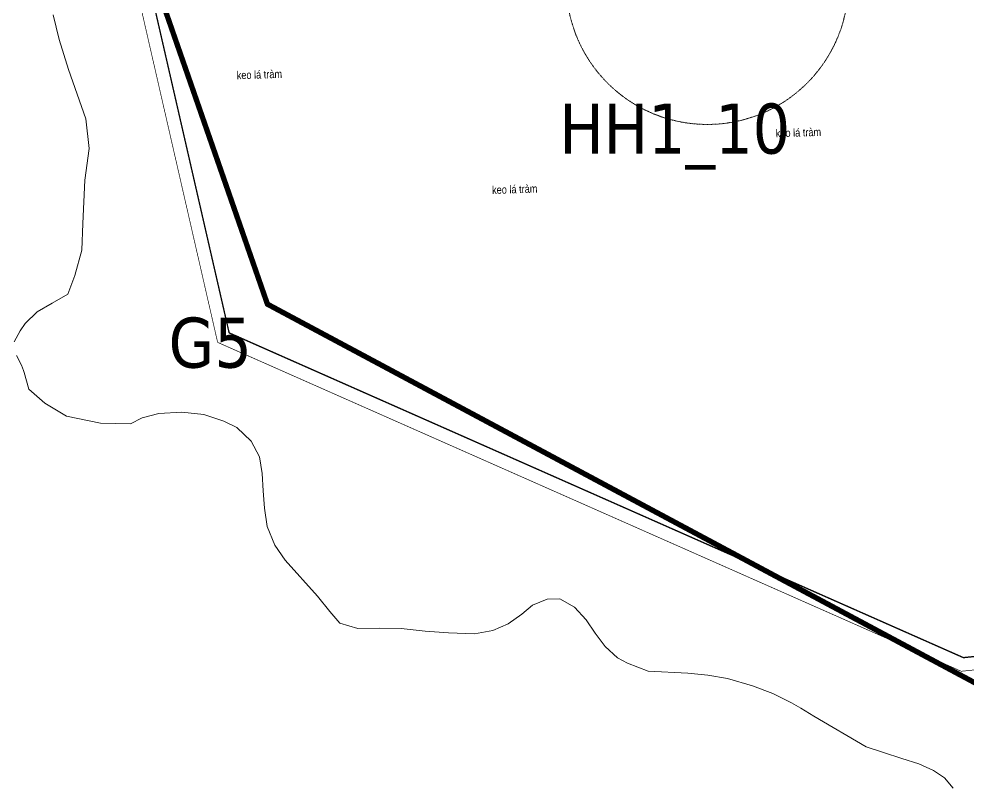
# Model space of a CAD drawing. Header units: metres. Extents: x 0 to 551036, y 0 to 1845929.
# Drawn here: x 544553 to 545264, y 1843063 to 1843637 of the extents above; entities that cross this region are included whole.
import ezdxf

# ---------------------------------------------------------------- set-up
doc = ezdxf.new("R2010")
doc.units = ezdxf.units.M
doc.header["$MEASUREMENT"] = 0
for name, pattern in [('Anordnung Grundriss$0$GESTRICHELT', [0.75, 0.5, -0.25]), ('BD HH1 KEM TMB$0$DASHDOT2', [0.5, 0.25, -0.125, 0, -0.125]), ('DASHED', [0.75, 0.5, -0.25])]:
    doc.linetypes.add(name, pattern=pattern)
for name, color, linetype, lineweight in [('BD HH1 KEM TMB$0$ghichuthuyetminh', 7, 'Continuous', 0), ('BD HH1 KEM TMB$0$Ranh', 7, 'Continuous', 0), ('DZ 220kV PA1', 7, 'Continuous', 0), ('HH1', 7, 'Continuous', 0), ('Level 10', 7, 'Continuous', 0), ('Level 2', 7, 'Continuous', 0), ('Level 4', 7, 'Continuous', 0), ('Ranh', 7, 'Continuous', 0), ('Đường', 7, 'Continuous', 0)]:
    doc.layers.add(name, color=color, linetype=linetype, lineweight=lineweight)
doc.styles.add('BD HH1 KEM TMB$0$ghichuduongdien', font='', dxfattribs={"height": 6})
doc.styles.add('PECC5_TEXT', font='tahoma.ttf')
doc.styles.get('BD HH1 KEM TMB$0$ghichuduongdien').set_extended_font_data('.VnArial Narrow')
doc.linetypes.add('FENCELINE1', pattern='A,6.35,-2.54,[133,ltypeshp.shx,S=2.54,R=0,X=-2.54,Y=0],-2.54,25.4', length=36.83)

# ---------------------------------------------------------------- blocks, each defined once
blk = doc.blocks.new('TB')
at = {"layer": 'Level 2', "color": 4, "lineweight": 13}
for p, q in [((-24.6, 1.1), (24.6, -1.1)), ((-1.2, -25.7), (1.2, 25.7))]:
    blk.add_line(p, q, dxfattribs=at)
at = {"layer": 'Level 2', "color": 1, "lineweight": 13}
blk.add_circle((0, 0), 13.5, dxfattribs=at)
at = {"layer": 'Level 4', "color": 1, "lineweight": 13, "flags": 128}
for points in [[(-104.2, 82.6), (155.3, 740.6), (-38, 82.1)], [(-13.8, 71.5), (82.1, -2.6)], [(-131.5, 19.3), (-432.9, -620.6), (-85.8, -28.6)], [(-61.6, -38.9), (58.1, -58)]]:
    blk.add_lwpolyline(points, dxfattribs=at)
at = {"layer": 'Level 4', "color": 2, "linetype": 'Anordnung Grundriss$0$GESTRICHELT', "lineweight": 13, "ltscale": 0.2}
blk.add_circle((0, 0), 1057.3, dxfattribs=at)
at = {"layer": 'Level 4', "color": 1, "lineweight": 13}
for radius in [125, 105]:
    blk.add_circle((0, 0), radius, dxfattribs=at)
for centre, radius, start, end in [((-131.6, 56.9), 15.7, 109.75357, 203.5071), ((-72.2, -68.1), 154, 77.17654, 114.87215), ((-43.3, 37), 45.4, 49.53072, 83.32667), ((0.1, 99.2), 154, 198.38851, 236.08413), ((-56.6, 6.1), 45.4, 229.934, 263.72995), ((56.6, -24.5), 33.6, 272.61156, 40.64911)]:
    blk.add_arc(centre, radius, start, end, dxfattribs=at)

msp = doc.modelspace()

# ---------------------------------------------------------------- linework, layer by layer
at = {"layer": 'BD HH1 KEM TMB$0$Ranh', "color": 3, "linetype": 'BD HH1 KEM TMB$0$DASHDOT2', "ltscale": 6, "const_width": 0.5}
msp.add_lwpolyline([(546883.41754, 1842351.55456), (545598.30852, 1843182.44517), (545258.96611, 1843147.8327), (544701.50992, 1843394.47262), (544556.1858, 1844028.76097)], dxfattribs=at)
at = {"layer": 'DZ 220kV PA1', "color": 2, "linetype": 'DASHED', "lineweight": 13, "ltscale": 12.5, "const_width": 4}
msp.add_lwpolyline([(547385.12789, 1841927.03834), (547280.04672, 1841909.74385), (547184.47, 1842163.72), (546733.40922, 1842515.82241), (546043.97203, 1842724.39091), (544738.834, 1843423.118), (544638.64538, 1843711.41469), (543772.65951, 1844159.32141), (543499.2181, 1844471.39657)], dxfattribs=at)
at = {"layer": 'Level 10', "color": 5, "linetype": 'Continuous', "lineweight": 0, "flags": 128}
for points in [[(544548.93, 1843394.79), (544553.6, 1843403.05), (544557.24, 1843408.54), (544566.3, 1843417.26), (544577.36, 1843423.97), (544589.09, 1843430.54), (544594.48, 1843444.64), (544599.8, 1843463.62), (544600.35, 1843483.65), (544602.04, 1843516), (544605.29, 1843539.87), (544602.74, 1843562.01), (544589.73, 1843599.03), (544582.69, 1843621.58), (544578.31, 1843639.98)], [(545252.97, 1843060.26), (545246.3, 1843067.83), (545238.25, 1843073.41), (545227.14, 1843078.32), (545214.3, 1843082.53), (545200.67, 1843087.03), (545187.75, 1843091.14), (545148.4, 1843114.28), (545138.78, 1843120.24), (545131.8, 1843124.14), (545117.67, 1843131.06), (545102.44, 1843136.79), (545083.81, 1843142.29), (545068.99, 1843144.82), (545053.91, 1843146.37), (545024.17, 1843148.02), (545008.69, 1843154.01), (545001.37, 1843158.01), (544991.91, 1843166.39), (544984.56, 1843176.35), (544977.87, 1843186.3), (544969.04, 1843195.88), (544958.06, 1843202.05), (544948.52, 1843202), (544937.64, 1843197.4), (544929.51, 1843190.66), (544919.34, 1843183.47), (544907.84, 1843178.5), (544894.13, 1843175.93), (544874.59, 1843176.54), (544857.14, 1843177.89), (544839.04, 1843179.92), (544822.79, 1843180.18), (544806.68, 1843179.98), (544793.2, 1843184.02), (544785.63, 1843192.62), (544776.35, 1843204.25), (544752.1, 1843231.09), (544744.29, 1843242.42), (544738.53, 1843256.4), (544736.52, 1843270.18), (544735.65, 1843283.24), (544734.89, 1843296.22), (544732.86, 1843308.66), (544726.53, 1843320.37), (544715.8, 1843330.58), (544706.24, 1843335.3), (544691.19, 1843340.39), (544674.67, 1843342.04), (544657.51, 1843341.14), (544644.94, 1843337.85), (544636.11, 1843333.42), (544613.71, 1843333.94), (544588.1, 1843339.01), (544571.97, 1843348.84), (544559.99, 1843359.34), (544556.49, 1843371.85), (544556.07, 1843373.35), (544554.53, 1843377.41), (544550.67, 1843384.54)]]:
    msp.add_lwpolyline(points, dxfattribs=at)
at = {"layer": 'Ranh', "linetype": 'FENCELINE1', "lineweight": 13, "const_width": 1}
msp.add_lwpolyline([(545039.78842, 1844094.35008), (545124.08835, 1843654.25007), (545296.08835, 1843665.35004), (545306.4884, 1843960.65004), (545709.48834, 1843646.54997), (545656.48829, 1843320.54998), (546108.28829, 1843335.54991), (547778.80819, 1842689.00963), (548193.07811, 1842207.30956), (548585.07806, 1841934.3695), (548381.70799, 1841468.51953), (548541.08792, 1841050.34951), (548101.40786, 1840712.89958), (547608.7779, 1840958.86966), (547251.34806, 1841933.18972), (546890.08813, 1842359.14978), (545600.78827, 1843192.74999), (545260.58826, 1843158.05004), (544710.1383, 1843401.59013), (544568.32841, 1844020.54016), (545039.78842, 1844094.35008)], dxfattribs=at)

# ---------------------------------------------------------------- block references
at = {"layer": 'Đường', "lineweight": 13, "xscale": 0.1, "yscale": 0.1, "zscale": 0.1, "rotation": 286.2264331696364}
msp.add_blockref('TB', (545068.612, 1843663.613), dxfattribs=at)

# ---------------------------------------------------------------- texts
at = {"layer": 'BD HH1 KEM TMB$0$ghichuthuyetminh', "linetype": 'ByBlock', "style": 'BD HH1 KEM TMB$0$ghichuduongdien'}
for p in [(544715.9149, 1843591.73761), (545120.02424, 1843548.23103), (544907.33511, 1843505.73623)]:
    msp.add_text('keo l¸ trµm', height=6, rotation=1.82020866, dxfattribs=at).set_placement(p)
at = {"layer": 'HH1', "color": 1, "lineweight": 13, "style": 'PECC5_TEXT'}
for s, p in [('HH1_10', (544957.6214, 1843536.03905)), ('G5', (544664.71592, 1843375.53691))]:
    msp.add_text(s, height=37.5, dxfattribs=at).set_placement(p)

doc.saveas('drawing.dxf')
